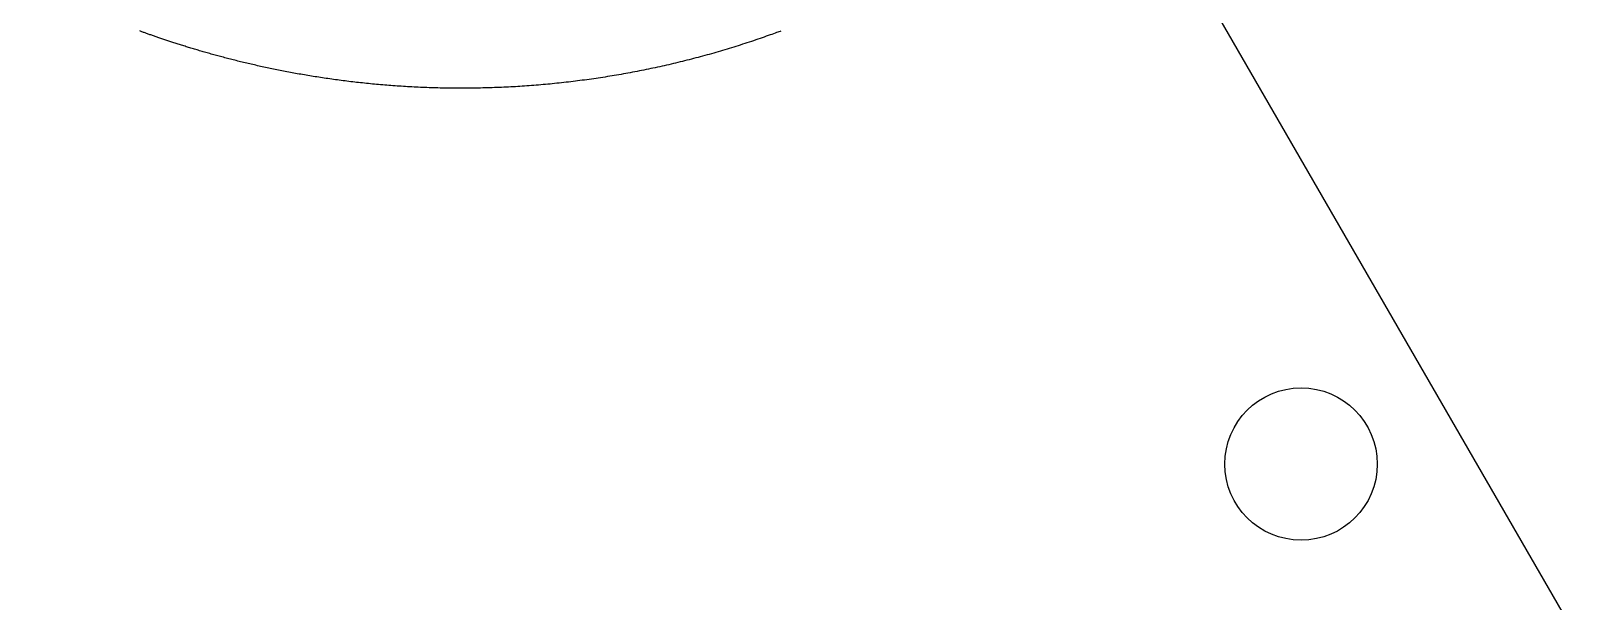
# Model space of a CAD drawing. Extents: x -3 to 136, y 0 to 121.
# Drawn here: x 75 to 105.67, y 58.02 to 69.26 of the extents above; entities that cross this region are included whole.
import ezdxf

# ---------------------------------------------------------------- set-up
doc = ezdxf.new("R2010")
doc.units = 0
doc.layers.get('0').update_dxf_attribs({"linetype": 'CONTINUOUS'})

msp = doc.modelspace()

# ---------------------------------------------------------------- linework, layer by layer
msp.add_lwpolyline([(69.2641, 119.9689, 0.5773503), (64.0679, 119.9689), (-2.5981, 4.5, 0.5773503), (0, 0), (133.332, 0, 0.5773503), (135.9301, 4.5)], format="xyb", close=True)
msp.add_polyline3d([(89.7587, 69.2635, 0), (89.7413, 69.2571, 0), (89.7209, 69.2495, 0), (89.6976, 69.241, 0), (89.6717, 69.2314, 0), (89.6432, 69.2211, 0), (89.6124, 69.2099, 0), (89.5795, 69.198, 0), (89.5447, 69.1855, 0), (89.5082, 69.1725, 0), (89.4701, 69.1589, 0), (89.4307, 69.145, 0), (89.3902, 69.1308, 0), (89.3487, 69.1164, 0), (89.3064, 69.1018, 0), (89.2636, 69.0872, 0), (89.2204, 69.0726, 0), (89.1771, 69.0581, 0), (89.1338, 69.0437, 0), (89.0904, 69.0294, 0), (89.047, 69.0152, 0), (89.0036, 69.0012, 0), (88.9601, 68.9872, 0), (88.9166, 68.9734, 0), (88.8731, 68.9597, 0), (88.8295, 68.9461, 0), (88.7859, 68.9326, 0), (88.7423, 68.9192, 0), (88.6986, 68.9059, 0), (88.6549, 68.8928, 0), (88.6112, 68.8797, 0), (88.5674, 68.8668, 0), (88.5237, 68.854, 0), (88.4798, 68.8413, 0), (88.436, 68.8287, 0), (88.3921, 68.8162, 0), (88.3481, 68.8038, 0), (88.3042, 68.7916, 0), (88.2602, 68.7794, 0), (88.2162, 68.7674, 0), (88.1721, 68.7555, 0), (88.128, 68.7437, 0), (88.0839, 68.732, 0), (88.0398, 68.7204, 0), (87.9956, 68.709, 0), (87.9514, 68.6976, 0), (87.9072, 68.6864, 0), (87.8629, 68.6752, 0), (87.8187, 68.6642, 0), (87.7743, 68.6533, 0), (87.73, 68.6425, 0), (87.6856, 68.6319, 0), (87.6413, 68.6213, 0), (87.5968, 68.6109, 0), (87.5524, 68.6005, 0), (87.5079, 68.5903, 0), (87.4635, 68.5802, 0), (87.4189, 68.5702, 0), (87.3744, 68.5604, 0), (87.3298, 68.5506, 0), (87.2853, 68.5409, 0), (87.2407, 68.5314, 0), (87.196, 68.522, 0), (87.1514, 68.5127, 0), (87.1067, 68.5035, 0), (87.062, 68.4944, 0), (87.0173, 68.4854, 0), (86.9725, 68.4766, 0), (86.9278, 68.4678, 0), (86.883, 68.4592, 0), (86.8382, 68.4507, 0), (86.7933, 68.4423, 0), (86.7485, 68.434, 0), (86.7036, 68.4258, 0), (86.6587, 68.4178, 0), (86.6138, 68.4098, 0), (86.5689, 68.402, 0), (86.5239, 68.3943, 0), (86.479, 68.3867, 0), (86.434, 68.3792, 0), (86.389, 68.3718, 0), (86.344, 68.3645, 0), (86.2989, 68.3574, 0), (86.2539, 68.3503, 0), (86.2088, 68.3434, 0), (86.1637, 68.3366, 0), (86.1186, 68.3299, 0), (86.0734, 68.3233, 0), (86.0283, 68.3168, 0), (85.9831, 68.3105, 0), (85.938, 68.3042, 0), (85.8928, 68.2981, 0), (85.8476, 68.2921, 0), (85.8023, 68.2862, 0), (85.7571, 68.2804, 0), (85.7119, 68.2747, 0), (85.6666, 68.2692, 0), (85.6213, 68.2637, 0), (85.576, 68.2584, 0), (85.5307, 68.2532, 0), (85.4854, 68.2481, 0), (85.4401, 68.2431, 0), (85.3947, 68.2382, 0), (85.3493, 68.2334, 0), (85.304, 68.2288, 0), (85.2586, 68.2243, 0), (85.2132, 68.2198, 0), (85.1678, 68.2155, 0), (85.1224, 68.2113, 0), (85.0769, 68.2072, 0), (85.0315, 68.2033, 0), (84.986, 68.1994, 0), (84.9406, 68.1957, 0), (84.8951, 68.1921, 0), (84.8496, 68.1885, 0), (84.8041, 68.1851, 0), (84.7586, 68.1819, 0), (84.7131, 68.1787, 0), (84.6676, 68.1756, 0), (84.6221, 68.1727, 0), (84.5765, 68.1699, 0), (84.531, 68.1671, 0), (84.4855, 68.1645, 0), (84.4399, 68.162, 0), (84.3943, 68.1597, 0), (84.3488, 68.1574, 0), (84.3032, 68.1553, 0), (84.2576, 68.1532, 0), (84.212, 68.1513, 0), (84.1664, 68.1495, 0), (84.1208, 68.1478, 0), (84.0752, 68.1462, 0), (84.0296, 68.1448, 0), (83.984, 68.1434, 0), (83.9384, 68.1422, 0), (83.8928, 68.1411, 0), (83.8474, 68.1401, 0), (83.8021, 68.1392, 0), (83.7569, 68.1384, 0), (83.7117, 68.1377, 0), (83.6667, 68.1372, 0), (83.6219, 68.1368, 0), (83.5771, 68.1364, 0), (83.5324, 68.1362, 0), (83.4878, 68.1361, 0), (83.4434, 68.1361, 0), (83.399, 68.1362, 0), (83.3548, 68.1364, 0), (83.3107, 68.1368, 0), (83.2667, 68.1372, 0), (83.2228, 68.1377, 0), (83.179, 68.1383, 0), (83.1353, 68.1391, 0), (83.0917, 68.1399, 0), (83.0483, 68.1409, 0), (83.0049, 68.1419, 0), (82.9617, 68.1431, 0), (82.9186, 68.1443, 0), (82.8756, 68.1456, 0), (82.8327, 68.1471, 0), (82.7899, 68.1486, 0), (82.7473, 68.1502, 0), (82.7047, 68.152, 0), (82.6623, 68.1538, 0), (82.62, 68.1557, 0), (82.5778, 68.1577, 0), (82.5358, 68.1598, 0), (82.4938, 68.162, 0), (82.452, 68.1642, 0), (82.4102, 68.1666, 0), (82.3686, 68.1691, 0), (82.3272, 68.1716, 0), (82.2858, 68.1742, 0), (82.2445, 68.1769, 0), (82.2034, 68.1797, 0), (82.1624, 68.1826, 0), (82.1215, 68.1856, 0), (82.0808, 68.1886, 0), (82.0401, 68.1918, 0), (81.9996, 68.195, 0), (81.9592, 68.1983, 0), (81.9189, 68.2017, 0), (81.8788, 68.2051, 0), (81.8387, 68.2086, 0), (81.7988, 68.2123, 0), (81.759, 68.2159, 0), (81.7194, 68.2197, 0), (81.6798, 68.2235, 0), (81.6404, 68.2274, 0), (81.6011, 68.2314, 0), (81.562, 68.2355, 0), (81.5229, 68.2396, 0), (81.484, 68.2438, 0), (81.4452, 68.2481, 0), (81.4066, 68.2524, 0), (81.368, 68.2568, 0), (81.3296, 68.2613, 0), (81.2914, 68.2658, 0), (81.2532, 68.2704, 0), (81.2152, 68.2751, 0), (81.1773, 68.2798, 0), (81.1395, 68.2846, 0), (81.1019, 68.2895, 0), (81.0644, 68.2944, 0), (81.027, 68.2994, 0), (80.9898, 68.3044, 0), (80.9527, 68.3095, 0), (80.9157, 68.3147, 0), (80.8788, 68.3199, 0), (80.8421, 68.3252, 0), (80.8055, 68.3305, 0), (80.7691, 68.3359, 0), (80.7328, 68.3414, 0), (80.6966, 68.3469, 0), (80.6605, 68.3524, 0), (80.6246, 68.358, 0), (80.5888, 68.3637, 0), (80.5532, 68.3694, 0), (80.5176, 68.3751, 0), (80.4823, 68.3809, 0), (80.447, 68.3868, 0), (80.4119, 68.3927, 0), (80.3769, 68.3986, 0), (80.3421, 68.4046, 0), (80.3074, 68.4107, 0), (80.2728, 68.4167, 0), (80.2384, 68.4229, 0), (80.2041, 68.429, 0), (80.17, 68.4353, 0), (80.136, 68.4415, 0), (80.1021, 68.4478, 0), (80.0684, 68.4541, 0), (80.0348, 68.4605, 0), (80.0013, 68.4669, 0), (79.968, 68.4734, 0), (79.9348, 68.4798, 0), (79.9018, 68.4863, 0), (79.8689, 68.4929, 0), (79.8362, 68.4995, 0), (79.8036, 68.5061, 0), (79.7711, 68.5128, 0), (79.7388, 68.5194, 0), (79.7066, 68.5262, 0), (79.6746, 68.5329, 0), (79.6427, 68.5397, 0), (79.611, 68.5465, 0), (79.5794, 68.5533, 0), (79.5479, 68.5602, 0), (79.5166, 68.567, 0), (79.4854, 68.5739, 0), (79.4544, 68.5809, 0), (79.4236, 68.5878, 0), (79.3928, 68.5948, 0), (79.3623, 68.6018, 0), (79.3318, 68.6088, 0), (79.3015, 68.6159, 0), (79.2714, 68.6229, 0), (79.2414, 68.63, 0), (79.2116, 68.6371, 0), (79.1819, 68.6442, 0), (79.1524, 68.6513, 0), (79.123, 68.6585, 0), (79.0938, 68.6656, 0), (79.0647, 68.6728, 0), (79.0357, 68.68, 0), (79.0069, 68.6872, 0), (78.9783, 68.6944, 0), (78.9498, 68.7016, 0), (78.9215, 68.7088, 0), (78.8933, 68.7161, 0), (78.8653, 68.7233, 0), (78.8374, 68.7306, 0), (78.8097, 68.7378, 0), (78.7822, 68.7451, 0), (78.7548, 68.7524, 0), (78.7275, 68.7597, 0), (78.7004, 68.7669, 0), (78.6735, 68.7742, 0), (78.6467, 68.7815, 0), (78.62, 68.7888, 0), (78.5936, 68.7961, 0), (78.5673, 68.8033, 0), (78.5411, 68.8106, 0), (78.5151, 68.8179, 0), (78.4893, 68.8252, 0), (78.4636, 68.8325, 0), (78.438, 68.8397, 0), (78.4127, 68.847, 0), (78.3875, 68.8543, 0), (78.3624, 68.8615, 0), (78.3375, 68.8687, 0), (78.3128, 68.876, 0), (78.2882, 68.8832, 0), (78.2638, 68.8904, 0), (78.2396, 68.8976, 0), (78.2155, 68.9048, 0), (78.1916, 68.912, 0), (78.1678, 68.9192, 0), (78.1442, 68.9263, 0), (78.1208, 68.9334, 0), (78.0975, 68.9406, 0), (78.0744, 68.9477, 0), (78.0514, 68.9547, 0), (78.0287, 68.9618, 0), (78.006, 68.9689, 0), (77.9836, 68.9759, 0), (77.9613, 68.9829, 0), (77.9392, 68.9899, 0), (77.9172, 68.9968, 0), (77.8954, 69.0038, 0), (77.8738, 69.0107, 0), (77.8524, 69.0176, 0), (77.8311, 69.0245, 0), (77.81, 69.0313, 0), (77.789, 69.0381, 0), (77.7682, 69.0449, 0), (77.7476, 69.0517, 0), (77.7272, 69.0584, 0), (77.7069, 69.0651, 0), (77.6868, 69.0718, 0), (77.6669, 69.0784, 0), (77.6471, 69.085, 0), (77.6275, 69.0916, 0), (77.6081, 69.0981, 0), (77.5889, 69.1046, 0), (77.5698, 69.111, 0), (77.5509, 69.1175, 0), (77.5322, 69.1239, 0), (77.5136, 69.1302, 0), (77.4952, 69.1365, 0), (77.477, 69.1428, 0), (77.459, 69.149, 0), (77.4411, 69.1552, 0), (77.4234, 69.1614, 0), (77.4059, 69.1675, 0), (77.3886, 69.1735, 0), (77.3714, 69.1795, 0), (77.3544, 69.1855, 0), (77.3376, 69.1914, 0), (77.321, 69.1973, 0), (77.3045, 69.2031, 0), (77.2883, 69.2089, 0), (77.2722, 69.2146, 0), (77.2563, 69.2203, 0), (77.2405, 69.2259, 0), (77.225, 69.2315, 0), (77.2096, 69.237, 0), (77.1944, 69.2425, 0), (77.1793, 69.2479, 0), (77.1645, 69.2533, 0), (77.1498, 69.2586, 0), (77.1354, 69.2638, 0)])
msp.add_circle((99.999, 60.7344), 1.5)

doc.saveas('drawing.dxf')
